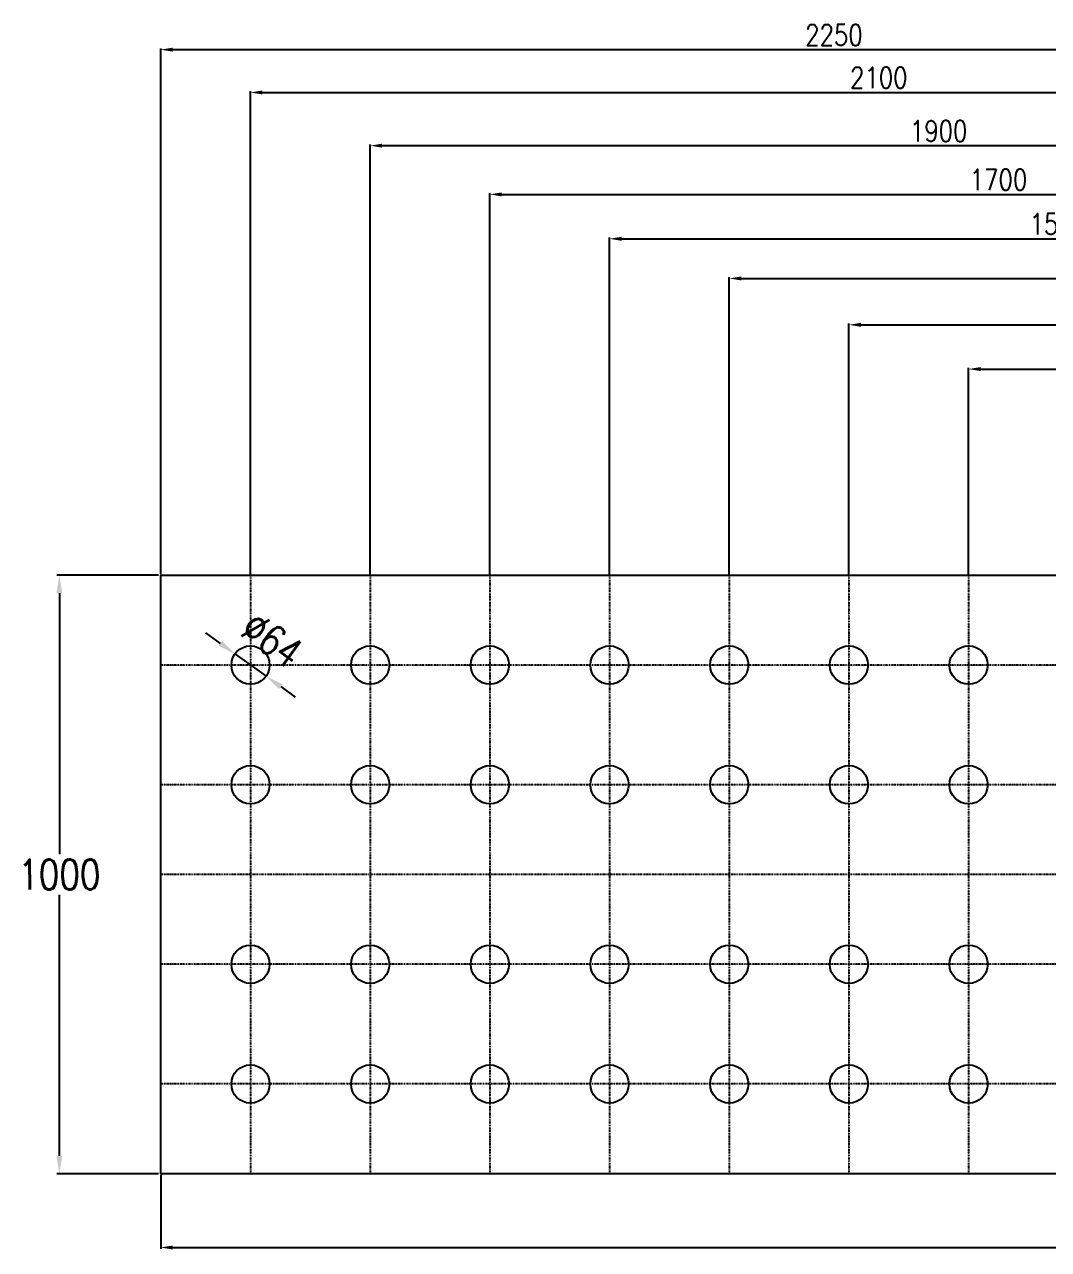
# Model space of a CAD drawing. Header units: millimetres. Extents: x 1541 to 289025, y -12015 to 47026.
# Drawn here: x 101983 to 103694, y 6108 to 8155 of the extents above; entities that cross this region are included whole.
import ezdxf

# ---------------------------------------------------------------- set-up
doc = ezdxf.new("R2010")
doc.units = ezdxf.units.MM
doc.header["$LTSCALE"] = 0.1
doc.linetypes.add('DASHDOT', pattern=[25.4, 12.7, -6.35, 0, -6.35])
for name, color, linetype in [('COTAS', 8, 'Continuous'), ('EJE PERNO', 1, 'DASHDOT'), ('PERNOS', 3, 'Continuous'), ('PLATINA', 5, 'Continuous')]:
    doc.layers.add(name, color=color, linetype=linetype)
doc.styles.add('CNI_COTAS', font='romans.shx', dxfattribs={"width": 0.8})
doc.dimstyles.new('1.2', dxfattribs={"dimscale": 0, "dimtxt": 35, "dimasz": 20, "dimexe": 2, "dimexo": 2, "dimgap": 7, "dimtad": 1, "dimdec": 0, "dimzin": 4, "dimdsep": 46, "dimtxsty": 'CNI_COTAS', "dimcen": 0, "dimclrd": 256, "dimclrt": 3, "dimadec": 0, "dimazin": 0, "dimtfac": 1, "dimtdec": 0, "dimtmove": 2, "dimatfit": 0, "dimfxl": 0.05, "dimtolj": 1, "dimtzin": 0, "dimarcsym": 1})
doc.dimstyles.new('1.3', dxfattribs={"dimscale": 0, "dimtxt": 50, "dimasz": 30, "dimexe": 4, "dimexo": 4, "dimgap": 9, "dimtad": 1, "dimdec": 0, "dimzin": 4, "dimdsep": 46, "dimtxsty": 'CNI_COTAS', "dimcen": 0, "dimclrd": 256, "dimclrt": 3, "dimadec": 0, "dimazin": 0, "dimtfac": 1, "dimtdec": 0, "dimtmove": 2, "dimatfit": 0, "dimfxl": 0.05, "dimtolj": 1, "dimtzin": 0, "dimarcsym": 0})

# ---------------------------------------------------------------- blocks, each defined once
blk = doc.blocks.new('*D2481')
at = {"layer": 'COTAS', "lineweight": -2, "ltscale": 3, "transparency": 16777216}
for p, q in [((102310.5, 7120.7), (102286.1, 7138.2)), ((102334.9, 7103.2), (102386.9, 7066)), ((102411.3, 7048.5), (102435.7, 7031))]:
    blk.add_line(p, q, dxfattribs=at)
at = {"layer": 'COTAS', "ltscale": 3, "transparency": 16777216}
for points in [[(102313.4, 7124.8), (102307.6, 7116.6), (102334.9, 7103.2)], [(102414.2, 7052.6), (102408.4, 7044.4), (102386.9, 7066)]]:
    blk.add_solid(points, dxfattribs=at)
at = {"layer": 'Defpoints', "color": 0, "ltscale": 3, "transparency": 16777216}
for p in [(102334.9, 7103.2), (102386.9, 7066)]:
    blk.add_point(p, dxfattribs=at)
at = {"layer": 'COTAS', "color": 3, "ltscale": 3, "transparency": 16777216, "insert": (102397.1, 7126.5), "char_height": 50, "attachment_point": 5, "rotation": 324.3903, "style": 'CNI_COTAS'}
blk.add_mtext('\\A1;∅64', dxfattribs=at)
blk = doc.blocks.new('*D1943')
at = {"layer": 'COTAS', "color": 0, "lineweight": -2, "transparency": 16777216}
for p, q in [((103560.9, 7236.6), (103560.9, 7581.2)), ((104460.9, 7236.6), (104460.9, 7581.2))]:
    blk.add_line(p, q, dxfattribs=at)
at = {"layer": 'COTAS', "lineweight": -2, "transparency": 16777216}
blk.add_line((103580.9, 7579.2), (104440.9, 7579.2), dxfattribs=at)
at = {"layer": 'COTAS', "transparency": 16777216}
for points in [[(103580.9, 7582.5), (103580.9, 7575.9), (103560.9, 7579.2)], [(104440.9, 7582.5), (104440.9, 7575.9), (104460.9, 7579.2)]]:
    blk.add_solid(points, dxfattribs=at)
at = {"layer": 'Defpoints', "color": 0, "transparency": 16777216}
for p in [(104460.9, 7579.2), (103560.9, 7234.6), (104460.9, 7234.6)]:
    blk.add_point(p, dxfattribs=at)
at = {"layer": 'COTAS', "color": 3, "transparency": 16777216, "insert": (104010.9, 7603.7), "char_height": 35, "attachment_point": 5, "rotation": 0.0001, "style": 'CNI_COTAS'}
blk.add_mtext('\\A1;900', dxfattribs=at)
blk = doc.blocks.new('*D1944')
at = {"layer": 'COTAS', "color": 0, "lineweight": -2, "transparency": 16777216}
for p, q in [((103360.9, 7236.6), (103360.9, 7655.2)), ((104460.9, 7236.6), (104460.9, 7655.2))]:
    blk.add_line(p, q, dxfattribs=at)
at = {"layer": 'COTAS', "lineweight": -2, "transparency": 16777216}
blk.add_line((103380.9, 7653.2), (104440.9, 7653.2), dxfattribs=at)
at = {"layer": 'COTAS', "transparency": 16777216}
for points in [[(103380.9, 7656.5), (103380.9, 7649.8), (103360.9, 7653.2)], [(104440.9, 7656.5), (104440.9, 7649.8), (104460.9, 7653.2)]]:
    blk.add_solid(points, dxfattribs=at)
at = {"layer": 'Defpoints', "color": 0, "transparency": 16777216}
for p in [(104460.9, 7653.2), (103360.9, 7234.6), (104460.9, 7234.6)]:
    blk.add_point(p, dxfattribs=at)
at = {"layer": 'COTAS', "color": 3, "transparency": 16777216, "insert": (103910.9, 7677.7), "char_height": 35, "attachment_point": 5, "rotation": 0.0001, "style": 'CNI_COTAS'}
blk.add_mtext('\\A1;1100', dxfattribs=at)
blk = doc.blocks.new('*D1945')
at = {"layer": 'COTAS', "color": 0, "lineweight": -2, "transparency": 16777216}
for p, q in [((103160.9, 7236.6), (103160.9, 7732.6)), ((104460.9, 7236.6), (104460.9, 7732.6))]:
    blk.add_line(p, q, dxfattribs=at)
at = {"layer": 'COTAS', "lineweight": -2, "transparency": 16777216}
blk.add_line((103180.9, 7730.6), (104440.9, 7730.6), dxfattribs=at)
at = {"layer": 'COTAS', "transparency": 16777216}
for points in [[(103180.9, 7733.9), (103180.9, 7727.3), (103160.9, 7730.6)], [(104440.9, 7733.9), (104440.9, 7727.3), (104460.9, 7730.6)]]:
    blk.add_solid(points, dxfattribs=at)
at = {"layer": 'Defpoints', "color": 0, "transparency": 16777216}
for p in [(104460.9, 7730.6), (103160.9, 7234.6), (104460.9, 7234.6)]:
    blk.add_point(p, dxfattribs=at)
at = {"layer": 'COTAS', "color": 3, "transparency": 16777216, "insert": (103810.9, 7755.1), "char_height": 35, "attachment_point": 5, "style": 'CNI_COTAS'}
blk.add_mtext('\\A1;1300', dxfattribs=at)
blk = doc.blocks.new('*D1946')
at = {"layer": 'COTAS', "color": 0, "lineweight": -2, "transparency": 16777216}
for p, q in [((102960.9, 7236.6), (102960.9, 7798.9)), ((104460.9, 7236.6), (104460.9, 7798.9))]:
    blk.add_line(p, q, dxfattribs=at)
at = {"layer": 'COTAS', "lineweight": -2, "transparency": 16777216}
blk.add_line((102980.9, 7796.9), (104440.9, 7796.9), dxfattribs=at)
at = {"layer": 'COTAS', "transparency": 16777216}
for points in [[(102980.9, 7800.2), (102980.9, 7793.5), (102960.9, 7796.9)], [(104440.9, 7800.2), (104440.9, 7793.5), (104460.9, 7796.9)]]:
    blk.add_solid(points, dxfattribs=at)
at = {"layer": 'Defpoints', "color": 0, "transparency": 16777216}
for p in [(104460.9, 7796.9), (102960.9, 7234.6), (104460.9, 7234.6)]:
    blk.add_point(p, dxfattribs=at)
at = {"layer": 'COTAS', "color": 3, "transparency": 16777216, "insert": (103710.9, 7821.4), "char_height": 35, "attachment_point": 5, "rotation": 0.0001, "style": 'CNI_COTAS'}
blk.add_mtext('\\A1;1500', dxfattribs=at)
blk = doc.blocks.new('*D1947')
at = {"layer": 'COTAS', "color": 0, "lineweight": -2, "transparency": 16777216}
for p, q in [((102760.9, 7236.6), (102760.9, 7873.1)), ((104460.9, 7236.6), (104460.9, 7873.1))]:
    blk.add_line(p, q, dxfattribs=at)
at = {"layer": 'COTAS', "lineweight": -2, "transparency": 16777216}
blk.add_line((102780.9, 7871.1), (104440.9, 7871.1), dxfattribs=at)
at = {"layer": 'COTAS', "transparency": 16777216}
for points in [[(102780.9, 7874.4), (102780.9, 7867.7), (102760.9, 7871.1)], [(104440.9, 7874.4), (104440.9, 7867.7), (104460.9, 7871.1)]]:
    blk.add_solid(points, dxfattribs=at)
at = {"layer": 'Defpoints', "color": 0, "transparency": 16777216}
for p in [(104460.9, 7871.1), (102760.9, 7234.6), (104460.9, 7234.6)]:
    blk.add_point(p, dxfattribs=at)
at = {"layer": 'COTAS', "color": 3, "transparency": 16777216, "insert": (103610.9, 7895.6), "char_height": 35, "attachment_point": 5, "style": 'CNI_COTAS'}
blk.add_mtext('\\A1;1700', dxfattribs=at)
blk = doc.blocks.new('*D1948')
at = {"layer": 'COTAS', "color": 0, "lineweight": -2, "transparency": 16777216}
for p, q in [((102560.9, 7236.6), (102560.9, 7954.5)), ((104460.9, 7236.6), (104460.9, 7954.5))]:
    blk.add_line(p, q, dxfattribs=at)
at = {"layer": 'COTAS', "lineweight": -2, "transparency": 16777216}
blk.add_line((102580.9, 7952.5), (104440.9, 7952.5), dxfattribs=at)
at = {"layer": 'COTAS', "transparency": 16777216}
for points in [[(102580.9, 7955.8), (102580.9, 7949.2), (102560.9, 7952.5)], [(104440.9, 7955.8), (104440.9, 7949.2), (104460.9, 7952.5)]]:
    blk.add_solid(points, dxfattribs=at)
at = {"layer": 'Defpoints', "color": 0, "transparency": 16777216}
for p in [(104460.9, 7952.5), (102560.9, 7234.6), (104460.9, 7234.6)]:
    blk.add_point(p, dxfattribs=at)
at = {"layer": 'COTAS', "color": 3, "transparency": 16777216, "insert": (103510.9, 7977), "char_height": 35, "attachment_point": 5, "style": 'CNI_COTAS'}
blk.add_mtext('\\A1;1900', dxfattribs=at)
blk = doc.blocks.new('*D1949')
at = {"layer": 'COTAS', "color": 0, "lineweight": -2, "transparency": 16777216}
for p, q in [((102360.9, 7236.6), (102360.9, 8043.4)), ((104460.9, 7236.6), (104460.9, 8043.4))]:
    blk.add_line(p, q, dxfattribs=at)
at = {"layer": 'COTAS', "lineweight": -2, "transparency": 16777216}
blk.add_line((102380.9, 8041.4), (104440.9, 8041.4), dxfattribs=at)
at = {"layer": 'COTAS', "transparency": 16777216}
for points in [[(102380.9, 8044.7), (102380.9, 8038), (102360.9, 8041.4)], [(104440.9, 8044.7), (104440.9, 8038), (104460.9, 8041.4)]]:
    blk.add_solid(points, dxfattribs=at)
at = {"layer": 'Defpoints', "color": 0, "transparency": 16777216}
for p in [(104460.9, 8041.4), (102360.9, 7234.6), (104460.9, 7234.6)]:
    blk.add_point(p, dxfattribs=at)
at = {"layer": 'COTAS', "color": 3, "transparency": 16777216, "insert": (103410.9, 8065.9), "char_height": 35, "attachment_point": 5, "style": 'CNI_COTAS'}
blk.add_mtext('\\A1;2100', dxfattribs=at)
blk = doc.blocks.new('*D1950')
at = {"layer": 'COTAS', "color": 0, "lineweight": -2, "transparency": 16777216}
for p, q in [((102210.9, 7236.6), (102210.9, 8114.9)), ((104460.9, 7236.6), (104460.9, 8114.9))]:
    blk.add_line(p, q, dxfattribs=at)
at = {"layer": 'COTAS', "lineweight": -2, "transparency": 16777216}
blk.add_line((102230.9, 8112.9), (104440.9, 8112.9), dxfattribs=at)
at = {"layer": 'COTAS', "transparency": 16777216}
for points in [[(102230.9, 8116.3), (102230.9, 8109.6), (102210.9, 8112.9)], [(104440.9, 8116.3), (104440.9, 8109.6), (104460.9, 8112.9)]]:
    blk.add_solid(points, dxfattribs=at)
at = {"layer": 'Defpoints', "color": 0, "transparency": 16777216}
for p in [(104460.9, 8112.9), (102210.9, 7234.6), (104460.9, 7234.6)]:
    blk.add_point(p, dxfattribs=at)
at = {"layer": 'COTAS', "color": 3, "transparency": 16777216, "insert": (103335.9, 8137.4), "char_height": 35, "attachment_point": 5, "style": 'CNI_COTAS'}
blk.add_mtext('\\A1;2250', dxfattribs=at)
blk = doc.blocks.new('*D2408')
at = {"layer": 'COTAS', "color": 0, "lineweight": -2, "transparency": 16777216}
for p, q in [((102210.9, 6232.6), (102210.9, 6109.4)), ((106710.9, 6232.6), (106710.9, 6109.4))]:
    blk.add_line(p, q, dxfattribs=at)
at = {"layer": 'COTAS', "lineweight": -2, "transparency": 16777216}
blk.add_line((102230.9, 6111.4), (106690.9, 6111.4), dxfattribs=at)
at = {"layer": 'COTAS', "transparency": 16777216}
for points in [[(102230.9, 6114.7), (102230.9, 6108), (102210.9, 6111.4)], [(106690.9, 6114.7), (106690.9, 6108), (106710.9, 6111.4)]]:
    blk.add_solid(points, dxfattribs=at)
at = {"layer": 'Defpoints', "color": 0, "transparency": 16777216}
for p in [(102210.9, 6234.6), (106710.9, 6234.6), (106710.9, 6111.4)]:
    blk.add_point(p, dxfattribs=at)
at = {"layer": 'COTAS', "color": 3, "transparency": 16777216, "insert": (104460.9, 6135.9), "char_height": 35, "attachment_point": 5, "style": 'CNI_COTAS'}
blk.add_mtext('\\A1;4500', dxfattribs=at)
blk = doc.blocks.new('*D1952')
at = {"layer": 'COTAS', "color": 0, "lineweight": -2, "ltscale": 3, "transparency": 16777216}
for p, q in [((102206.9, 7234.6), (102037.5, 7234.6)), ((102206.9, 6234.6), (102037.5, 6234.6))]:
    blk.add_line(p, q, dxfattribs=at)
at = {"layer": 'COTAS', "lineweight": -2, "ltscale": 3, "transparency": 16777216}
for p, q in [((102041.5, 7204.6), (102041.5, 6768.6)), ((102041.5, 6264.6), (102041.5, 6700.6))]:
    blk.add_line(p, q, dxfattribs=at)
at = {"layer": 'COTAS', "ltscale": 3, "transparency": 16777216}
for points in [[(102036.5, 7204.6), (102046.5, 7204.6), (102041.5, 7234.6)], [(102036.5, 6264.6), (102046.5, 6264.6), (102041.5, 6234.6)]]:
    blk.add_solid(points, dxfattribs=at)
at = {"layer": 'Defpoints', "color": 0, "ltscale": 3, "transparency": 16777216}
for p in [(102210.9, 7234.6), (102041.5, 6234.6), (102210.9, 6234.6)]:
    blk.add_point(p, dxfattribs=at)
at = {"layer": 'COTAS', "color": 3, "ltscale": 3, "transparency": 16777216, "insert": (102041.5, 6734.6), "char_height": 50, "attachment_point": 5, "rotation": 0.2, "style": 'CNI_COTAS'}
blk.add_mtext('\\A1;1000', dxfattribs=at)
blk = doc.blocks.new('*D1914')
at = {"layer": 'COTAS', "color": 0, "lineweight": -2, "transparency": 16777216}
for p, q in [((102210.9, 6232.6), (102210.9, 6109.4)), ((106710.9, 6232.6), (106710.9, 6109.4)), ((124966, 4739.7), (124966, 4832.9)), ((125266, 4739.7), (125266, 4832.9))]:
    blk.add_line(p, q, dxfattribs=at)
at = {"layer": 'COTAS', "lineweight": -2, "transparency": 16777216}
for p, q in [((102230.9, 6111.4), (106690.9, 6111.4)), ((124986, 4830.9), (125246, 4830.9))]:
    blk.add_line(p, q, dxfattribs=at)
at = {"layer": 'COTAS', "transparency": 16777216}
for points in [[(102230.9, 6114.7), (102230.9, 6108), (102210.9, 6111.4)], [(106690.9, 6114.7), (106690.9, 6108), (106710.9, 6111.4)], [(124986, 4834.2), (124986, 4827.6), (124966, 4830.9)], [(125246, 4834.2), (125246, 4827.6), (125266, 4830.9)]]:
    blk.add_solid(points, dxfattribs=at)
at = {"layer": 'Defpoints', "color": 0, "transparency": 16777216}
for p in [(102210.9, 6234.6), (106710.9, 6234.6), (106710.9, 6111.4), (125266, 4830.9), (124966, 4737.7), (125266, 4737.7)]:
    blk.add_point(p, dxfattribs=at)
at = {"layer": 'COTAS', "color": 3, "transparency": 16777216, "char_height": 35, "attachment_point": 5, "style": 'CNI_COTAS'}
for s, insert in [('\\A1;4500', (104460.9, 6135.9)), ('\\A1;300', (125116, 4855.4))]:
    blk.add_mtext(s, dxfattribs=dict(at, insert=insert))
blk = doc.blocks.new('A$Cc6e462f4')
at = {"layer": 'EJE PERNO'}
for p, q in [((102360.9, 7234.6), (102360.9, 6234.6)), ((102560.9, 7234.6), (102560.9, 6234.6)), ((102760.9, 7234.6), (102760.9, 6234.6)), ((102960.9, 7234.6), (102960.9, 6234.6)), ((103160.9, 7234.6), (103160.9, 6234.6)), ((103360.9, 7234.6), (103360.9, 6234.6)), ((103560.9, 7234.6), (103560.9, 6234.6)), ((106710.9, 7084.6), (102210.9, 7084.6)), ((106710.9, 6884.6), (102210.9, 6884.6)), ((106710.9, 6584.6), (102210.9, 6584.6)), ((106710.9, 6384.6), (102210.9, 6384.6))]:
    blk.add_line(p, q, dxfattribs=at)
at = {"layer": 'EJE PERNO', "color": 4}
blk.add_line((106710.9, 6734.6), (102210.9, 6734.6), dxfattribs=at)
at = {"layer": 'PERNOS'}
for centre in [(102360.9, 7084.6), (102560.9, 7084.6), (102760.9, 7084.6), (102960.9, 7084.6), (103160.9, 7084.6), (103360.9, 7084.6), (103560.9, 7084.6), (102360.9, 6884.6), (102560.9, 6884.6), (102760.9, 6884.6), (102960.9, 6884.6), (103160.9, 6884.6), (103360.9, 6884.6), (103560.9, 6884.6), (102360.9, 6584.6), (102560.9, 6584.6), (102760.9, 6584.6), (102960.9, 6584.6), (103160.9, 6584.6), (103360.9, 6584.6), (103560.9, 6584.6), (102360.9, 6384.6), (102560.9, 6384.6), (102760.9, 6384.6), (102960.9, 6384.6), (103160.9, 6384.6), (103360.9, 6384.6), (103560.9, 6384.6)]:
    blk.add_circle(centre, 32, dxfattribs=at)
at = {"layer": 'PLATINA', "linetype": 'Continuous'}
blk.add_lwpolyline([(102210.9, 6234.6), (102210.9, 7234.6), (106710.9, 7234.6), (106710.9, 6234.6)], close=True, dxfattribs=at)
at = {"layer": 'COTAS'}
for p1, distance, picture, middle in [((102210.9, 7234.6), 878.3, '*D1950', (103335.9, 8137.4)), ((102960.9, 7234.6), 562.3, '*D1946', (103710.9, 7821.4)), ((103360.9, 7234.6), 418.6, '*D1944', (103910.9, 7677.7)), ((103560.9, 7234.6), 344.6, '*D1943', (104010.9, 7603.7))]:
    dim = blk.add_aligned_dim(p1=p1, p2=(104460.9, 7234.6), distance=distance, dimstyle='1.2', override={"dimscale": 1}, dxfattribs=at)
    dim.commit()
    dim.dimension.update_dxf_attribs({"geometry": picture, "text_midpoint": middle})
for base, p1, p2, picture, middle in [((104460.9, 8041.4), (102360.9, 7234.6), (104460.9, 7234.6), '*D1949', (103410.9, 8065.9)), ((104460.9, 7952.5), (102560.9, 7234.6), (104460.9, 7234.6), '*D1948', (103510.9, 7977)), ((104460.9, 7871.1), (102760.9, 7234.6), (104460.9, 7234.6), '*D1947', (103610.9, 7895.6)), ((104460.9, 7730.6), (103160.9, 7234.6), (104460.9, 7234.6), '*D1945', (103810.9, 7755.1)), ((125266, 4830.9), (124966, 4737.7), (125266, 4737.7), '*D1914', (125116, 4855.4))]:
    dim = blk.add_linear_dim(base=base, p1=p1, p2=p2, angle=180, dimstyle='1.2', override={"dimscale": 1}, dxfattribs=at)
    dim.commit()
    dim.dimension.update_dxf_attribs({"geometry": picture, "text_midpoint": middle})
at = {"layer": 'COTAS', "ltscale": 3}
dim = blk.add_linear_dim(base=(102041.5, 6234.6), p1=(102210.9, 7234.6), p2=(102210.9, 6234.6), angle=90, dimstyle='1.3', override={"dimscale": 1}, dxfattribs=at)
dim.commit()
dim.dimension.update_dxf_attribs({"geometry": '*D1952', "text_midpoint": (102041.5, 6734.6), "text_rotation": 0.2})
dim = blk.add_diameter_dim_2p(p1=(102334.9, 7103.2), p2=(102386.9, 7066), dimstyle='1.3', override={"dimscale": 1}, dxfattribs=at)
dim.commit()
dim.dimension.update_dxf_attribs({"geometry": '*D2481', "text_midpoint": (102397.1, 7126.5), "dimtype": 131})
at = {"layer": 'COTAS'}
dim = blk.add_linear_dim(base=(106710.9, 6111.4), p1=(102210.9, 6234.6), p2=(106710.9, 6234.6), dimstyle='1.2', override={"dimscale": 1}, dxfattribs=at)
dim.commit()
dim.dimension.update_dxf_attribs({"geometry": '*D2408', "text_midpoint": (104460.9, 6135.9)})

msp = doc.modelspace()

# ---------------------------------------------------------------- block references
at = {"layer": 'COTAS'}
msp.add_blockref('A$Cc6e462f4', (0, 0), dxfattribs=at)

doc.saveas('drawing.dxf')
